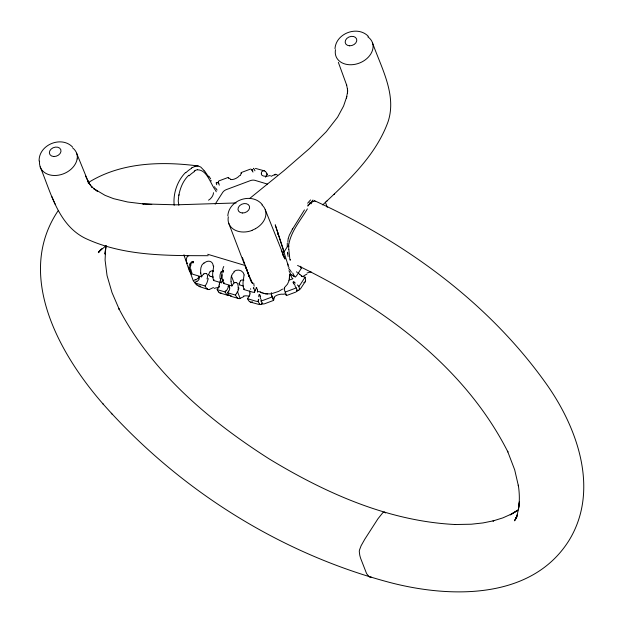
<?xml version="1.0" encoding="UTF-8"?>
<svg xmlns="http://www.w3.org/2000/svg" width="623" height="623" viewBox="0 0 623 623"><rect width="100%" height="100%" fill="white"/><g stroke="black" fill="none" stroke-linecap="round" stroke-linejoin="round"><path stroke-width="0.93" d="M190.879 269.876L190.911 269.159M288.815 246.467L288.823 245.883M249.831 293.028L249.691 290.988M287.289 243.118L287.265 246.646M189.376 268.17L189.415 267.462M259.207 291.362L258.576 291.595A8.948 6.744 -21.2 0 1 257.525 291.93L257.509 290.014M262.244 303.37L261.068 301.057L261.045 299.141M261.247 173.272L261.73 171.738L263.046 170.819M208.728 274.525L209.336 272.734A7.165 5.794 22.8 0 1 209.671 272.306L210.169 271.768M239.076 283.613L240.501 280.864M219.475 284.205L219.374 282.149M39.109 161.092C38.587 144.816 61.443 135.347 72.618 147.121M243.281 280.412A10.817 5.109 -73.3 0 0 243.118 285.178L243.157 285.957A26.065 12.304 -73.3 0 0 243.749 288.784L243.951 289.555L251.972 291.961A8.948 6.744 -21.2 0 0 254.62 292.327L254.823 290.411M259.386 303.775L258.163 301.454L258.366 299.538M289.243 279.75L289.609 274.112M305.558 280.428L305.574 279.984A26.034 11.915 32.7 0 0 305.223 277.819L305.068 277.173L303.23 276.62A5.124 2.344 32.7 0 1 301.267 275.763L301.587 276.589M223.564 271.519L223.486 272.228M288.916 243.873C291.362 230.759 300.745 220.106 307.396 208.869M335.003 48.758C335.859 33.292 357.688 25.146 368.388 36.407M227.823 215.916C228.742 199.835 251.996 192.055 262.26 204.624M199.415 277.071L199.399 277.188A3.528 3.317 -87.7 0 1 199.305 277.5M258.724 296.758L258.958 295.364A3.528 2.796 -81.2 0 1 258.997 295.068L259.082 294.936M289.329 279.135L289.57 277.305M518.422 509.645L519.418 501.772L518.422 509.645L510.221 514.871L517.324 510.642L511.919 513.819L502.932 517.853L492.964 520.968L493.852 520.735L482.973 522.938L471.331 524.216L454.821 524.527L455.623 524.535C388.869 521.365 325.884 493.299 269.486 459.096C209.484 420.875 152.355 372.725 118.938 308.759L119.289 309.475L112.015 292.592L107.047 275.592L105.077 260.017L105.754 246.981L104.96 254.083L106.128 245.68M288.138 238.998L287.982 240.4A50.993 17.95 -58.1 0 0 287.881 242.028M218.416 182.266L217.661 182.773M178.801 195.388L178.233 201.05L178.832 205.271M288.208 238.586L289.337 235.159L292.374 229.396M212.973 271.317L213.681 266.037M231.289 276.799L232.262 274.143L234.264 271.971M243.328 280.405L244.037 275.125M178.965 194.602C180.413 187.453 183.364 180.327 188.777 175.265M208.261 278.582L207.077 282.414A5.116 2.414 -73.3 0 1 206.143 284.361L205.099 285.988L205.419 286.588A26.065 12.296 -73.3 0 0 206.634 288.433L206.984 288.753M238.562 287.888L238.025 289.757M278.201 233.033L277.78 234.567M199.329 277.508L198.916 278.551A5.771 4.805 -57.1 0 1 198.753 278.793M193.465 261.933L192.974 261.426M288.947 280.942L287.444 284.22L284.368 287.694M228.073 286.697L228.649 285.326M293.254 281.978L293.62 281.83A1.184 1.168 78.9 0 1 293.846 281.923L293.978 282.001A3.528 2.835 39.4 0 1 294.243 282.133M193.223 262.517L192.92 263.108M516.864 516.74L515.205 519.878L517.472 514.715L515.751 518.725C519.94 508.057 519.987 496.336 518.32 485.153L518.445 486.072L514.691 469.835L507.574 451.223L507.909 451.971C464.517 366.199 382.288 306.516 297.568 265.445M516.81 516.771L514.481 520.828L516.708 516.989M292.794 228.68L304.46 209.904M58.017 210.901C15.147 274.681 59.029 353.475 102.631 403.478L103.402 404.35M274.385 297.373L273.606 300.395L264.207 303.915M215.169 204.157L222.621 192.523A6.448 4.859 -21.2 0 1 226.406 189.587L250.306 180.647A6.448 4.859 -21.2 0 1 255.056 180.382L267.337 184.058M191.214 272.819L191.331 273.333A8.948 6.744 -21.2 0 0 193.535 274.463L201.564 276.861L202.607 275.234A5.116 2.414 -73.3 0 1 203.776 273.91M266.317 173.981L267.322 174.284L266.278 175.912A5.116 2.414 -73.3 0 0 265.6 177.205M222.613 281.222A34.467 25.979 -21.2 0 0 221.492 282.834L213.596 280.467L214.055 279.758M218.673 292.039A26.057 12.296 -73.3 0 1 217.458 290.178L217.139 289.594L218.182 287.966A5.116 2.414 -73.3 0 0 219.109 286.019L219.436 286.845M223.805 282.826L224.007 283.543L231.912 285.949L232.955 284.322A5.116 2.414 -73.3 0 1 234.123 282.99L231.452 276.09M237.332 297.841L237.02 297.521A26.057 12.304 -73.3 0 1 235.774 295.66L235.455 295.076L236.499 293.449M243.951 289.555L244.473 288.737M249.371 301.446L249.052 301.127A26.065 12.304 -73.3 0 1 247.814 299.266L247.487 298.682L248.53 297.054A5.116 2.414 -73.3 0 0 249.465 295.107M283.714 252.416L287.686 246.21M305.068 277.173L300.543 284.228A8.948 6.744 -21.2 0 1 298.767 286.253L297.381 284.929M305.215 281.666L300.263 289.134M240.423 175.585L241.249 172.75L241.584 173.615M99.976 250.376L98.333 252.697L100.264 250.064M222.31 271.145L221.92 271.76A7.024 6.175 -56 0 0 221.772 272.01M307.824 205.279L308.221 204.757M99.618 250.867L98.543 252.276L99.641 251.038M311.087 203.814L311.539 203.238M261.629 303.86L262.602 303.043M101.837 248.577L98.909 251.809L106.011 245.696M261.442 304.071L260.445 304.631L259.62 304.079M312.855 201.727L314.413 200.723L315.222 201.548M322.667 204.92C348.358 180.896 375.949 155.415 388.145 121.501C396.937 94.338 381.003 67.339 372.414 42.504L373.037 45.292A18.947 14.251 -20.7 0 1 372.819 48.976A19.492 14.726 -21.7 0 1 351.427 64.745A19.492 14.726 -21.7 0 1 335.392 50.424A19.718 15.038 -20.1 0 1 335.454 49.669M309.452 203.332L309.974 202.88M185.623 172.407C177.267 180.872 172.968 193.48 174.183 205.286M326.935 201.065L327.457 200.583M333.905 194.563L334.442 194.072M192.016 262.088L192.484 261.715M222.769 270.623L223.556 270.849M198.901 276.729L199.025 276.635A0.973 0.6 -77.7 0 1 199.267 276.534L199.43 276.822M249.589 198.55L284.127 170.515L309.538 148.484L326.234 131.741L337.58 117.194L343.584 106.042L346.809 96.542L346.396 98.045L347.626 91.768L347.595 90.218L347.455 93.294L347.439 88.746L347.541 89.51L346.489 84.448L346.692 85.203L338.344 62.331M252.595 169.69L251.7 169.814M196.806 281.105L194.882 282.507L196.759 285.023A14.944 9.298 -49.6 0 0 197.203 285.396L200.746 286.269M203.908 262.883L201.907 265.055L200.949 267.664A10.817 5.109 -73.3 0 0 200.723 272.485M192.079 272.866L191.347 273.38M290.63 275.226L291.229 274.907A3.528 1.448 -57.3 0 1 291.408 274.813L291.969 274.805M187.375 262.999L186.674 263.264L189.454 270.896A8.948 6.744 -21.2 0 0 189.797 271.651L191.354 270.67M195.692 283.706A14.843 9.392 -37.3 0 1 195.233 283.317L193.34 280.778L195.412 279.486M87.999 182.796C120.543 162.276 161.1 161.17 198.161 165.967L200.808 167.096L203.939 170.375M282.569 289.095L278.582 291.408L272.165 293.519M252.455 301.828L251.762 302.147M191.448 167.992L192.273 167.525M194.174 171.247L194.921 170.834M310.098 202.802L310.558 202.67M255.446 228.727L252.019 230.308M275.086 174.424L271.005 176.356M239.746 298.534L243.819 296.603M311.111 271.869L307.069 272.975M304.258 282.538L303.767 282.702M213.463 287.514L209.421 289.438M218.821 180.935L228.22 177.423L228.555 178.186M241.428 173.077L241.194 172.571L250.602 169.043M193.34 280.778A8.948 6.744 -21.2 0 1 192.99 280.023L190.21 272.383L191.611 271.862M288.597 280.358L291.751 279.174A8.948 6.744 -21.2 0 0 292.771 278.738L292.701 278.574M272.212 296.937L270.974 293.526L273.559 300.208L272.212 296.937L262.112 300.722A8.948 6.744 -21.2 0 1 261.068 301.057M283.948 288.683L285.186 292.086L295.294 288.301A8.948 6.744 -21.2 0 0 296.307 287.865L295.092 286.393M285.186 292.086L286.572 295.52L295.98 292.023M230.253 295.263L228.415 295.497L220.121 293.028M194.867 166.396L198.161 165.967M231.624 296.112L229.42 295.466A15.918 7.102 -77.9 0 1 229.186 295.185L227.582 292.748A34.981 26.361 -21.2 0 0 228.532 291.066M197.491 169.806C207.225 169.822 210.247 183.505 215.394 190.085A55.883 38.735 -72.5 0 1 216.251 191.767M298.822 290.318L299.492 289.15M296.844 290.232L297.965 290.256M371.129 577.015L370.179 577.116A10.108 4.774 -73.3 0 1 369.361 576.929L366.892 574.024A81.745 38.587 -73.3 0 1 366.363 573.028L360.577 558.161A66.926 31.594 -73.3 0 1 359.759 555.155L359.292 551.628A4.727 2.227 -73.3 0 1 359.487 550.016L361.106 545.74L364.782 539.23L377.966 518.757L382.966 512.527L384.422 512.028L385.637 512.963M235.221 282.531L236.545 282.678M298.744 290.326L298.23 290.295M261.979 292.966L259.846 291.883L265.382 293.822L269.93 293.854M236.125 202.958L176.216 204.827L142.768 203.885L151.778 204.453L151 204.406M208.222 255.703C166.925 255.609 123.222 256.232 85.071 238.204C58.001 224.724 50.86 192.242 40.16 166.871L39.537 164.083A18.947 14.306 -21.7 0 1 39.584 161.131M267.664 293.97L263.07 293.347M143.563 203.939L127.622 202L113.565 198.659L105.03 195.334L93.497 188.489L97.445 191.23L96.183 190.358M259.565 294.586L259.191 294.71A1.184 1.16 60.7 0 0 259.082 294.936M213.385 277.079L211.329 276.612M243.274 286.058L239.73 284.906M296.828 291.595L297.078 290.715M255.446 168.397L264.339 170.842M250.469 302.116L259.363 304.561M230.658 179.237L228.298 177.672M284.15 293.721L286.533 295.357M300.605 267.773L301.524 268.046L297 275.101A8.948 6.744 -21.2 0 1 295.232 277.126L293.846 275.802M207.693 254.277L244.52 265.305M205.099 285.988L197.078 283.582A8.948 6.744 -21.2 0 1 194.882 282.507M217.139 289.594L225.035 291.953L226.679 294.469A15.918 7.881 -69 0 0 226.943 294.702M227.582 292.748L235.455 295.076M247.487 298.682L255.516 301.08A8.948 6.744 -21.2 0 0 258.163 301.454M230.479 296.127L238.43 298.51M210.784 276.456L209.383 275.825M198.799 286.401L208.082 289.422M206.345 273.653L205.037 273.427A5.49 3.473 86 0 0 203.83 274.05M228.08 295.411L226.936 294.726M196.79 284.329L197.195 284.493M314.537 200.731C404.031 241.568 487.178 301.477 544.946 381.977C576.976 426.194 600.136 489.413 569.149 540.234C531.98 599.902 450.842 598.22 390.753 582.715C279.859 553.551 178.396 489.304 102.631 403.478M196.409 284.135L195.708 283.691M294.227 282.164L295.31 283.06M94.751 189.369L91.192 186.191L92.134 187.398L88.63 182.5L90.249 185.015M289.103 267.423L288.589 267.026A3.286 3.24 -62.8 0 0 288.122 266.737M296.719 291.525L296.603 291.393A7.601 1.573 -81.4 0 1 296.509 291.307M265.437 171.52L265.78 171.862A26.065 12.304 -73.3 0 1 266.994 173.7L267.322 174.284M299.803 274.626L298.51 273.014M218.728 292.062L219.023 292.358A10.817 5.109 -73.3 0 0 221.391 293.145M292.771 278.738L291.844 277.648M111.276 413.29L111.984 414.093M204.064 170.523L205.022 171.753M262.454 303.674L263.077 304.242L263.373 303.829M205.263 172.065L206.898 174.292M207.35 174.938L208.697 176.909M184.649 255.765L184.221 255.119M208.892 176.223L210.66 178.879M283.309 255.617L283.06 255.228L284.999 258.872L265.234 209.678M210.862 180.304L211.29 180.989M186.651 262.594L186.916 263.054A24.967 16.416 -20.1 0 0 187.219 263.521M190.225 272.407L190.49 272.866A24.967 16.416 -20.1 0 0 191.541 274.393M214.538 186.682L214.896 187.375M301.415 267.82L301.174 267.337A26.034 11.915 32.6 0 0 300.598 266.278M283.932 256.699L284.999 258.872M216.313 188.683L216.999 190.14M85.468 175.85L88.318 181.916L76.613 153.227M51.771 196.463L55.19 204.235M249.068 276.339L252.51 283.605L245.08 266.068M282.92 254.231L283.667 256.022L281.277 250.298M293.659 283.878L293.301 282.834M248.569 275.101L248.857 275.833M274.704 174.565L274.961 175.234M240.104 298.394L237.425 291.502A5.116 2.414 -73.3 0 1 236.499 293.449M213.136 270.608L213.401 271.278M188.543 255.656L188.714 256.084M228.758 223.338L244.216 263.802M325.354 202.062L327.27 207.311M183.855 254.932L186.635 262.579M243.663 261.006L244.411 263.077M242.44 257.649L243.274 259.955M244.333 262.898L245.08 264.977M246.264 268.233L245.337 265.655L247.596 271.947M247.565 271.862L246.202 268.007L247.105 270.577M247.253 270.935L249.255 276.69L247.907 272.453M275.241 224.872L288.075 265.188M248.047 273.162L248.351 274.034L247.884 272.376M257.525 291.93L257.33 291.354M275.304 225.059L283.769 250.633M254.62 292.327L254.425 291.751M296.384 288.099L297.015 290.357M260.5 296.291L260.095 295.271A3.567 3.271 52.7 0 0 259.931 295.022L259.838 294.843A0.973 0.973 69.6 0 0 259.573 294.57M298.845 286.487L299.453 288.776M251.482 169.417L251.544 169.588A3.341 1.301 -2.8 0 0 251.583 169.822M229.272 285.498L229.466 287.11M231.912 285.949L231.701 285.194A26.057 12.304 -73.3 0 1 231.11 282.367L231.047 281.658M224.007 283.543L224.023 283.59A34.981 26.361 -21.2 0 0 224.397 282.974M201.556 276.838L201.354 276.106M221.484 282.78L221.282 282.071M213.596 280.443L213.385 279.704A26.057 12.296 -73.3 0 1 212.793 276.885L212.731 276.176M247.962 272.625L248.437 274.346L247.985 272.718M256.357 288.184L256.178 287.499M218.4 181.994L218.315 181.76A7.009 1.417 -82.5 0 0 218.284 181.636M253.499 288.581L253.32 287.849M287.631 263.482L288.278 266.076M189.797 271.651L189.672 271.098M186.659 263.218L186.557 262.719M289.936 260.048L288.831 249.434M293.238 282.554L293.223 282.437A0.973 0.973 0 0 1 293.238 281.97M288.099 256.458L287.701 253.281M223.213 279.945L223.135 279.291M200.692 272.57L200.77 273.263M220.721 279.236L220.651 278.543M287.647 252.798L287.585 252.214L287.764 253.865M289.602 274.813L289.617 276.643M213.502 192.686A6.908 4.236 -48.4 0 1 208.541 200.193M204.126 263.186A6.915 5.342 -56.2 0 1 210.029 261.387A6.915 5.342 -56.2 0 1 213.167 265.943M201.361 276.09A26.065 12.304 -73.3 0 1 200.754 273.279M219.265 284.213A5.327 4.112 -78.4 0 1 218.938 285.949M305.496 280.428A10.809 4.945 32.7 0 1 304.374 282.569M301.353 275.584A5.334 4.057 38.1 0 1 299.967 274.494M233.905 271.457A6.915 6.456 -41.8 0 1 244.185 274.844M239.707 298.627A10.817 5.109 -73.3 0 1 237.363 297.778M238.928 287.966A5.327 0.53 -70.1 0 1 237.495 292.242M271.394 292.989A5.817 1.994 80.9 0 1 271.309 292.639M270.281 175.484A6.915 3.177 -13 0 1 261.434 173.42M263.07 170.725A10.817 5.109 -73.3 0 1 265.414 171.582M239.645 175.538A6.651 3.302 -29.2 0 1 230.401 179.486M222.434 280.272A10.708 4.805 -75.7 0 1 222.193 274.72M221.57 278.793A7.858 1.495 -81.9 0 1 223.75 266.465M223.455 270.88A3.434 2.476 -70.2 0 1 223.439 271.527M222.364 271.184A3.45 3.263 -58.9 0 1 222.8 270.655M220.48 273.232A7.85 7.133 -54.9 0 1 221.095 271.683M220.199 278.855A10.708 6.666 -63.7 0 1 220.269 273.84M221.11 282.297A26.049 13.052 -70.5 0 1 220.472 279.493M190.21 269.557A10.692 6.542 -47.2 0 1 190.996 264.9M190.365 265.289A7.858 2.998 -58.6 0 1 191.425 262.968M193.34 261.917A3.286 1.799 -62.1 0 1 193.099 262.462M192.523 261.792A3.341 2.796 -69.9 0 1 192.99 261.489M191.837 262.244A7.009 6.401 11.6 0 1 192.009 262.088M190.708 262.999A7.967 7.344 17.5 0 1 191.471 261.964M189.119 267.532A10.825 7.998 -25.2 0 1 190.054 263.412M189.563 271.153A24.274 15.684 -38.5 0 1 189.135 268.264M254.161 286.175A10.692 2.694 85.6 0 1 253.725 283.138M257.361 290.045A24.274 3.964 80.5 0 1 256.598 287.468M289.5 269.284A10.692 2.492 53.4 0 1 291.4 272.142M288.613 268.49A7.865 4.065 48.6 0 1 289.399 269.323M288.947 270.725A10.825 0.607 62.4 0 1 290.949 274.743M290.201 274.276A24.266 3.481 58.5 0 1 291.548 277.071M253.818 168.708A10.692 2.593 86.1 0 1 254.924 170.803M253.499 168.288A7.858 1.877 -75.2 0 1 253.639 168.755M252.642 169.456A3.286 0.864 -27.2 0 1 252.315 169.736M251.926 169.775A7.967 1.846 38.6 0 1 252.362 169.931M251.965 170.359A10.825 1.495 67.8 0 1 253.008 172.088M252.634 170.546A24.274 4.268 79.9 0 1 252.759 170.795M216.734 184.774A10.692 2.391 53 0 1 216.236 182.921M216.516 182.843A7.865 1.752 34.3 0 1 216.267 182.414M217.894 182.625A3.286 0.872 -14.2 0 1 217.474 182.625M218.432 181.963A3.341 1.285 -38.8 0 1 218.525 182.196M218.05 182.952A7.967 1.705 -79.8 0 1 218.245 182.547M219.257 185.179A10.825 1.269 71.1 0 1 218.852 183.31M218.517 183.762A24.266 3.777 59.1 0 1 218.439 183.497M225.035 291.953A34.467 25.979 -21.2 0 1 226.149 290.349M206.423 273.528A8.138 4.011 -57.6 0 1 207.046 278.925M220.036 280.825A8.13 2.375 -80.9 0 1 220.044 281.207M297.342 272.703A8.115 2.227 40 0 1 296.579 271.76M250.049 293.005A5.49 4.587 -78.1 0 1 249.691 295.201M250.524 288.714A8.138 3.442 -88.4 0 1 250.719 289.329M234.084 282.897A5.327 3.434 73.4 0 1 235.229 282.585M236.6 282.585A8.13 5.101 -64 0 1 238.111 288.005M284.431 288.099A6.012 3.232 55.8 0 1 284.703 288.846M222.473 280.981A5.498 3.691 -84.7 0 1 223.244 280.194M228.462 286.541A5.498 2.103 -64.6 0 1 226.227 290.933M229.529 287.102A6.144 4.057 -85.1 0 1 229.505 287.795M229.778 287.795A5.405 3.59 -85.2 0 1 228.711 291.315M198.371 277.811A6.121 2.92 -34.5 0 1 195.529 280M198.706 276.962A3.567 1.114 -53.4 0 1 198.885 276.807M199.407 276.822A1.184 0.779 -84.3 0 1 199.391 277.064M199.196 279.018A6.183 5.451 -56 0 1 197 281.464M255.266 290.902A6.183 2.508 79 0 1 255.734 288.862M260.04 296.353A6.121 1.869 71.3 0 1 260.492 298.565M258.794 299.242A6.183 0.716 -81.4 0 1 258.202 301.33M292.195 275.241A6.183 2.399 60.1 0 1 293.846 276.487M295.115 285.552A6.121 1.744 67.6 0 1 294.04 283.597M293.316 282.834A3.567 3.24 85.6 0 1 293.262 282.546M299.024 286.424A6.183 0.825 40.3 0 1 298.775 286.339M186.573 262.711A24.967 16.416 -20.1 0 1 186.277 259.955L186.378 259.3A10.599 6.97 -20.1 0 1 187.905 255.695M209.359 289.539A10.817 5.109 -73.3 0 1 207.015 288.69M214.187 288.402A6.915 3.17 -13 0 1 218.922 287.616M212.762 276.09A10.817 5.109 -73.3 0 1 212.926 271.324M302.786 276.729A6.908 3.146 -28.6 0 1 306.859 274.213M251.747 302.233A10.817 5.109 -73.3 0 1 249.402 301.384M243.437 296.135A6.915 4.291 6.6 0 1 249.255 296.33M231.078 281.573A10.817 5.109 -73.3 0 1 231.242 276.807M274.003 297.358A6.651 3.31 -12.4 0 1 283.574 294.274M275.101 174.331A10.817 5.109 -73.3 0 1 277.445 175.188M223.595 283.146A26.049 11.993 -74.5 0 1 222.933 280.334M191.051 272.929A24.57 15.326 -44.7 0 1 190.583 270.016M254.589 290.637A24.57 5.529 84.1 0 1 253.748 287.631M262.485 303.876A14.843 2.531 79.1 0 1 262.275 303.603M261.458 304.18A7.538 0.825 -58.2 0 1 261.278 304.359M259.612 304.203A14.944 3.761 87.7 0 1 259.378 303.915M292.693 272.967A24.554 5.054 55 0 1 294.072 275.755M297.163 290.575A14.843 2.235 59.9 0 1 297.202 290.91M298.573 290.411A7.538 0.724 17.2 0 1 298.339 290.396M299.562 288.885A14.936 3.473 51.3 0 1 299.585 289.251M211.485 276.542A7.165 2.048 5.2 0 1 210.948 276.402M209.437 275.771A3.559 2.282 -25.6 0 1 208.658 274.548M210.029 271.589A5.155 4.252 47.1 0 1 213.315 270.966M239.699 284.929A3.543 2.297 -33.1 0 1 239.123 283.597M240.369 280.693A5.155 4.244 47.3 0 1 243.905 280.109M367.866 36.897A19.438 14.648 -20.2 0 1 372.39 42.512M40.191 166.863A19.438 14.641 -22.2 0 0 56.413 175.429A19.438 14.641 -22.2 0 0 75.188 164.192A19.718 14.672 -22.3 0 0 77.12 158.927M72.766 148.025A19.492 14.648 -20.7 0 1 77.205 158.92M252.066 230.432A19.438 14.796 -21.2 0 1 228.337 216.827M261.948 204.967A19.492 14.617 -20.9 0 1 259.238 226.087A18.947 14.345 -21.4 0 1 255.43 228.703M292.242 229.264A38.891 4.525 -60.3 0 1 292.67 228.516M307.661 203.238A43.119 4.61 -60.4 0 1 310.597 199.921M307.824 206.151A20.863 3.489 -65.7 0 1 309.07 204.5M290.443 260.149A52.2 17.576 -60.9 0 1 290.326 259.534M288.722 249.558A134.802 47.496 -58.1 0 1 288.69 246.599M288.651 246.069A56.296 19.414 -58.9 0 1 288.729 244.068M309.397 204.453A47.807 5.233 -60.3 0 1 312.972 200.006M311.702 202.576A25.395 5.35 -68.7 0 1 313.003 201.198M178.918 195.435A38.891 28.814 87.2 0 1 179.074 194.649M189.073 175.795A43.119 32.217 87.1 0 1 194.321 171.652M194.874 170.632A20.863 15.038 -84.2 0 1 197.483 169.666M185.818 172.766A47.807 35.643 87.1 0 1 191.549 168.272M192.297 167.665A25.395 17.631 -79.6 0 1 194.874 166.505M215.332 187.998A58.983 40.464 -73.7 0 1 215.503 188.356M251.303 281.386L250.212 279.073L251.295 281.401M87.983 181.215L87.609 180.538L89.416 183.824L87.983 181.215M251.412 169.246A7.009 1.542 41.3 0 0 251.427 169.324M349.503 45.798A6.004 4.525 -21.2 0 0 356.597 38.961A6.004 4.525 -21.2 0 0 346.832 38.431A6.004 4.525 -21.2 0 0 349.503 45.798M53.718 156.521A6.004 4.525 -21.2 0 0 60.805 149.684A6.004 4.525 -21.2 0 0 51.031 149.17A6.004 4.525 -21.2 0 0 53.718 156.521M242.324 212.996A6.004 4.525 -21.2 0 0 249.41 206.158A6.004 4.525 -21.2 0 0 239.645 205.637A6.004 4.525 -21.2 0 0 242.324 212.996"/></g></svg>
